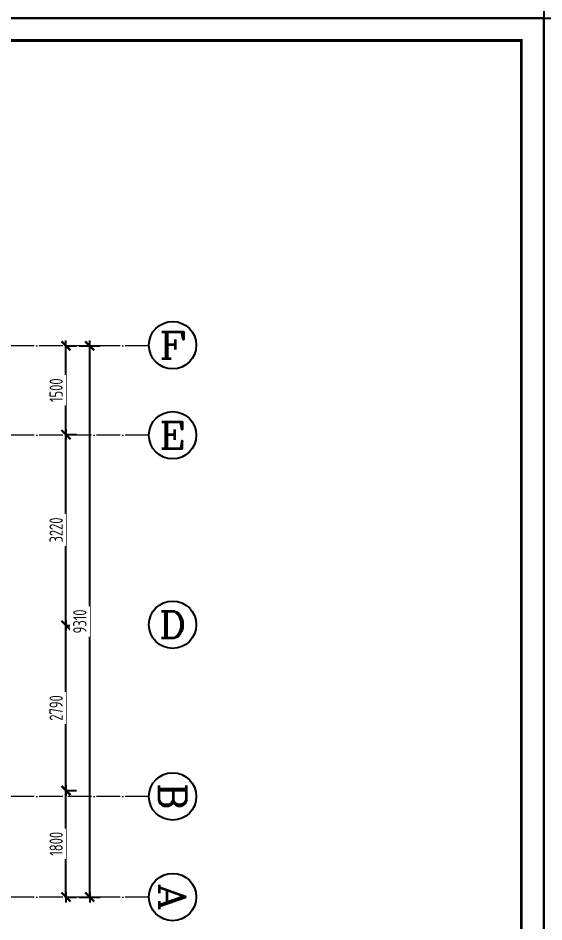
# Model space of a CAD drawing. Header units: inches. Extents: x -50945 to 250244, y -404780 to 18493.
# Drawn here: x 114229 to 123108, y -307663 to -292400 of the extents above; entities that cross this region are included whole.
import ezdxf
from ezdxf.enums import TextEntityAlignment as Align

# ---------------------------------------------------------------- set-up
doc = ezdxf.new("R2010")
doc.units = ezdxf.units.IN
doc.header["$MEASUREMENT"] = 0
doc.linetypes.add('DOTE', pattern=[2.42, 2, -0.2, 0.02, -0.2])
for name, color, linetype in [('15开关布置图-YJ', 2, 'Continuous'), ('AXIS', 1, 'Continuous'), ('AXIS_TEXT', 7, 'Continuous'), ('A图框', 7, 'Continuous'), ('D-ARCHI', 250, 'Continuous'), ('外标注', 50, 'Continuous')]:
    doc.layers.add(name, color=color, linetype=linetype)
doc.styles.add('_TCH_AXIS', font='COMPLEX', dxfattribs={"bigfont": 'GBCBIG'})
doc.styles.add('COMPLEX', font='COMPLEX')
doc.styles.add('HBA-DIMT', font='ARCHS.SHX', dxfattribs={"width": 0.8})
doc.dimstyles.new('HBA_40', dxfattribs={"dimscale": 50, "dimtxt": 2.5, "dimasz": 0.1, "dimexe": 2, "dimexo": 2.5, "dimgap": 0.6, "dimtad": 1, "dimdec": 0, "dimrnd": 5, "dimzin": 0, "dimtxsty": 'HBA-DIMT', "dimblk": 'HBA_DIMENSION_TICK', "dimblk1": 'HBA_DIMENSION_TICK', "dimblk2": 'HBA_DIMENSION_TICK', "dimcen": 0.125, "dimclrd": 44, "dimclre": 44, "dimclrt": 2, "dimadec": 0, "dimazin": 0, "dimtfac": 1, "dimtdec": 0, "dimtix": 1, "dimtmove": 1, "dimatfit": 3, "dimldrblk": 'HBA_Leader_Dot', "dimfxl": 0, "dimtvp": 1, "dimtfill": 1, "dimtolj": 1, "dimtzin": 0, "dimarcsym": 0})

# ---------------------------------------------------------------- blocks, each defined once
blk = doc.blocks.new('gegeg')
at = {"layer": 'A图框'}
blk.add_lwpolyline([(162587, -39218), (162587, -60008), (133187, -60008), (133187, -39218)], close=True, dxfattribs=at)
at = {"layer": 'A图框', "const_width": 42}
blk.add_lwpolyline([(133537, -40125), (133537, -39568), (162237, -39568), (162237, -57908)], dxfattribs=at)
blk = doc.blocks.new('HBA_DIMENSION_TICK')
at = {"color": 0, "linetype": 'ByBlock'}
for p, q in [((-10, 0), (0, 0)), ((0, 0), (10, 0))]:
    blk.add_line(p, q, dxfattribs=at)
at = {"color": 50, "linetype": 'ByBlock'}
blk.add_solid([(-10, -7), (-7, -10), (7, 10), (10, 7)], dxfattribs=at)
blk = doc.blocks.new('*D714')
at = {"layer": 'Defpoints', "color": 0, "transparency": 16777216}
for p in [(114797, -305445), (115038, -305445), (114797, -307243)]:
    blk.add_point(p, dxfattribs=at)
at = {"layer": '外标注', "color": 44, "lineweight": -2, "transparency": 16777216}
for p, q in [((115022, -305445), (115218, -305445)), ((115038, -307234), (115038, -305454)), ((115022, -307243), (115218, -307243))]:
    blk.add_line(p, q, dxfattribs=at)
at = {"layer": '外标注', "color": 44, "lineweight": -2, "transparency": 16777216, "xscale": 9, "yscale": 9, "zscale": 9}
for p, rotation in [((115038, -305445), 90), ((115038, -307243), 270)]:
    blk.add_blockref('HBA_DIMENSION_TICK', p, dxfattribs=dict(at, rotation=rotation))
at = {"layer": '外标注', "color": 2, "transparency": 16777216, "insert": (114872, -306344), "char_height": 225, "attachment_point": 5, "rotation": 90, "style": 'HBA-DIMT', "bg_fill": 3, "box_fill_scale": 1.25, "bg_fill_color": 256, "bg_fill_true_color": 13158600, "bg_fill_transparency": 0}
blk.add_mtext('\\A1;1800', dxfattribs=at)
blk = doc.blocks.new('HBA_Leader_Dot')
at = {"color": 0, "linetype": 'ByBlock'}
blk.add_line((-5, 0), (-10, 0), dxfattribs=at)
at = {"color": 0, "linetype": 'ByBlock', "const_width": 5}
blk.add_lwpolyline([(-2.5, 0, 1), (2.5, 0, 1)], format="xyb", close=True, dxfattribs=at)
blk = doc.blocks.new('*D715')
at = {"layer": 'Defpoints', "color": 0, "transparency": 16777216}
for p in [(114797, -302655), (115038, -302655), (114797, -305445)]:
    blk.add_point(p, dxfattribs=at)
at = {"layer": '外标注', "color": 44, "lineweight": -2, "transparency": 16777216}
for p, q in [((115022, -302655), (115218, -302655)), ((115038, -305436), (115038, -302664)), ((115022, -305445), (115218, -305445))]:
    blk.add_line(p, q, dxfattribs=at)
at = {"layer": '外标注', "color": 44, "lineweight": -2, "transparency": 16777216, "xscale": 9, "yscale": 9, "zscale": 9}
for p, rotation in [((115038, -302655), 90), ((115038, -305445), 270)]:
    blk.add_blockref('HBA_DIMENSION_TICK', p, dxfattribs=dict(at, rotation=rotation))
at = {"layer": '外标注', "color": 2, "transparency": 16777216, "insert": (114872, -304050), "char_height": 225, "attachment_point": 5, "rotation": 90, "style": 'HBA-DIMT', "bg_fill": 3, "box_fill_scale": 1.25, "bg_fill_color": 256, "bg_fill_true_color": 13158600, "bg_fill_transparency": 0}
blk.add_mtext('\\A1;2790', dxfattribs=at)
blk = doc.blocks.new('*D716')
at = {"layer": 'Defpoints', "color": 0, "transparency": 16777216}
for p in [(114797, -299435), (115038, -299435), (114797, -302655)]:
    blk.add_point(p, dxfattribs=at)
at = {"layer": '外标注', "color": 44, "lineweight": -2, "transparency": 16777216}
for p, q in [((115022, -299435), (115218, -299435)), ((115038, -302646), (115038, -299444)), ((115022, -302655), (115218, -302655))]:
    blk.add_line(p, q, dxfattribs=at)
at = {"layer": '外标注', "color": 44, "lineweight": -2, "transparency": 16777216, "xscale": 9, "yscale": 9, "zscale": 9}
for p, rotation in [((115038, -299435), 90), ((115038, -302655), 270)]:
    blk.add_blockref('HBA_DIMENSION_TICK', p, dxfattribs=dict(at, rotation=rotation))
at = {"layer": '外标注', "color": 2, "transparency": 16777216, "insert": (114872, -301045), "char_height": 225, "attachment_point": 5, "rotation": 90, "style": 'HBA-DIMT', "bg_fill": 3, "box_fill_scale": 1.25, "bg_fill_color": 256, "bg_fill_true_color": 13158600, "bg_fill_transparency": 0}
blk.add_mtext('\\A1;3220', dxfattribs=at)
blk = doc.blocks.new('*D717')
at = {"layer": 'Defpoints', "color": 0, "transparency": 16777216}
for p in [(114797, -297934), (115038, -297934), (114797, -299435)]:
    blk.add_point(p, dxfattribs=at)
at = {"layer": '外标注', "color": 44, "lineweight": -2, "transparency": 16777216}
for p, q in [((115022, -297934), (115218, -297934)), ((115038, -299426), (115038, -297943)), ((115022, -299435), (115218, -299435))]:
    blk.add_line(p, q, dxfattribs=at)
at = {"layer": '外标注', "color": 44, "lineweight": -2, "transparency": 16777216, "xscale": 9, "yscale": 9, "zscale": 9}
for p, rotation in [((115038, -297934), 90), ((115038, -299435), 270)]:
    blk.add_blockref('HBA_DIMENSION_TICK', p, dxfattribs=dict(at, rotation=rotation))
at = {"layer": '外标注', "color": 2, "transparency": 16777216, "insert": (114872, -298684), "char_height": 225, "attachment_point": 5, "rotation": 90, "style": 'HBA-DIMT', "bg_fill": 3, "box_fill_scale": 1.25, "bg_fill_color": 256, "bg_fill_true_color": 13158600, "bg_fill_transparency": 0}
blk.add_mtext('\\A1;1500', dxfattribs=at)
blk = doc.blocks.new('*D718')
at = {"layer": 'Defpoints', "color": 0, "transparency": 16777216}
for p in [(115038, -297934), (115438, -297934), (115038, -307243)]:
    blk.add_point(p, dxfattribs=at)
at = {"layer": '外标注', "color": 44, "lineweight": -2, "transparency": 16777216}
for p, q in [((115263, -297934), (115618, -297934)), ((115438, -307234), (115438, -297943)), ((115263, -307243), (115618, -307243))]:
    blk.add_line(p, q, dxfattribs=at)
at = {"layer": '外标注', "color": 44, "lineweight": -2, "transparency": 16777216, "xscale": 9, "yscale": 9, "zscale": 9}
for p, rotation in [((115438, -297934), 90), ((115438, -307243), 270)]:
    blk.add_blockref('HBA_DIMENSION_TICK', p, dxfattribs=dict(at, rotation=rotation))
at = {"layer": '外标注', "color": 2, "transparency": 16777216, "insert": (115272, -302589), "char_height": 225, "attachment_point": 5, "rotation": 90, "style": 'HBA-DIMT', "bg_fill": 3, "box_fill_scale": 1.25, "bg_fill_color": 256, "bg_fill_true_color": 13158600, "bg_fill_transparency": 0}
blk.add_mtext('\\A1;9310', dxfattribs=at)
blk = doc.blocks.new('_AXISO')
blk.add_circle((0, 0), 0.5)
at = {"layer": 'AXIS_TEXT', "style": 'COMPLEX', "width": 1.041667}
blk.add_attdef('A', text='', height=0.56, dxfattribs=at).set_placement((-0.25, -0.28), (0.25, -0.28), align=Align.FIT)

msp = doc.modelspace()

# ---------------------------------------------------------------- block references
at = {"layer": '15开关布置图-YJ', "color": 2, "xscale": 1.081091401797356, "yscale": 1.081091401797356, "zscale": 1.081091401797356}
for p in [(-52664.31, -227526.41), (-20880.44, -250002.3)]:
    msp.add_blockref('gegeg', p, dxfattribs=at)
at = {"layer": 'AXIS'}
ref = msp.add_blockref('_AXISO', (116838.45, -297924.27), dxfattribs=dict(at, xscale=800, yscale=800, zscale=800))
ref.add_attrib('A', 'F', dxfattribs={"layer": 'AXIS_TEXT', "height": 452.55, "style": '_TCH_AXIS', "width": 1.3125}).set_placement((116612.18, -298150.54), (117064.73, -298150.54), align=Align.FIT)
ref = msp.add_blockref('_AXISO', (116838.45, -299444.51), dxfattribs=dict(at, xscale=800, yscale=800, zscale=800))
ref.add_attrib('A', 'E', dxfattribs={"layer": 'AXIS_TEXT', "height": 452.55, "style": '_TCH_AXIS', "width": 1.3125}).set_placement((116612.18, -299670.78), (117064.73, -299670.78), align=Align.FIT)
ref = msp.add_blockref('_AXISO', (116838.45, -302644.28), dxfattribs=dict(at, xscale=800, yscale=800, zscale=800))
ref.add_attrib('A', 'D', dxfattribs={"layer": 'AXIS_TEXT', "height": 452.55, "style": '_TCH_AXIS', "width": 1.235294}).set_placement((116612.18, -302870.55), (117064.73, -302870.55), align=Align.FIT)
ref = msp.add_blockref('_AXISO', (116838.45, -305544.51), dxfattribs=dict(at, xscale=800, yscale=800, zscale=800, rotation=270))
ref.add_attrib('A', 'B', dxfattribs={"layer": 'AXIS_TEXT', "height": 452.55, "rotation": 270, "style": '_TCH_AXIS', "width": 1.235294}).set_placement((116612.18, -305318.23), (116612.18, -305770.78), align=Align.FIT)
ref = msp.add_blockref('_AXISO', (116838.45, -307242.84), dxfattribs=dict(at, xscale=800, yscale=800, zscale=800, rotation=270))
ref.add_attrib('A', 'A', dxfattribs={"layer": 'AXIS_TEXT', "height": 452.55, "rotation": 270, "style": '_TCH_AXIS', "width": 1.166667}).set_placement((116612.18, -307016.57), (116612.18, -307469.12), align=Align.FIT)

# ---------------------------------------------------------------- dimensions: what is measured, and where the dimension line sits
at = {"layer": '外标注'}
dim = msp.add_linear_dim(base=(115038.45, -305444.51), p1=(114796.67, -307242.84), p2=(114796.67, -305444.51), angle=270, dimstyle='HBA_40', override={"dimscale": 90, "dimfxl": 200, "dimfxlon": 1}, dxfattribs=at)
dim.commit()
dim.dimension.update_dxf_attribs({"geometry": '*D714', "text_midpoint": (114871.95, -306343.68)})

# ---------------------------------------------------------------- next in the draw order: dimensions: what is measured, and where the dimension line sits
dim = msp.add_linear_dim(base=(115038.45, -302654.51), p1=(114796.67, -305444.51), p2=(114796.67, -302654.51), angle=270, dimstyle='HBA_40', override={"dimscale": 90, "dimfxl": 200, "dimfxlon": 1}, dxfattribs=at)
dim.commit()
dim.dimension.update_dxf_attribs({"geometry": '*D715', "text_midpoint": (114871.95, -304049.51)})

# ---------------------------------------------------------------- next in the draw order: dimensions: what is measured, and where the dimension line sits
dim = msp.add_linear_dim(base=(115038.45, -299434.51), p1=(114796.67, -302654.51), p2=(114796.67, -299434.51), angle=270, dimstyle='HBA_40', override={"dimscale": 90, "dimfxl": 200, "dimfxlon": 1}, dxfattribs=at)
dim.commit()
dim.dimension.update_dxf_attribs({"geometry": '*D716', "text_midpoint": (114871.95, -301044.51)})

# ---------------------------------------------------------------- next in the draw order: dimensions: what is measured, and where the dimension line sits
dim = msp.add_linear_dim(base=(115038.45, -297934.27), p1=(114796.67, -299434.51), p2=(114796.67, -297934.27), angle=270, dimstyle='HBA_40', override={"dimscale": 90, "dimfxl": 200, "dimfxlon": 1}, dxfattribs=at)
dim.commit()
dim.dimension.update_dxf_attribs({"geometry": '*D717', "text_midpoint": (114871.95, -298684.39)})

# ---------------------------------------------------------------- next in the draw order: dimensions: what is measured, and where the dimension line sits
dim = msp.add_linear_dim(base=(115438.45, -297934.27), p1=(115038.45, -307242.84), p2=(115038.45, -297934.27), angle=90, dimstyle='HBA_40', override={"dimscale": 90, "dimfxl": 200, "dimfxlon": 1}, dxfattribs=at)
dim.commit()
dim.dimension.update_dxf_attribs({"geometry": '*D718', "text_midpoint": (115271.95, -302588.55)})

# ---------------------------------------------------------------- next in the draw order: linework, layer by layer
at = {"layer": 'D-ARCHI', "color": 251, "linetype": 'DOTE', "lineweight": 5, "ltscale": 200}
for p, q in [((116438.45, -297934.27), (96111.19, -297934.27)), ((116438.45, -299444.51), (96098.45, -299444.51)), ((116438.45, -305544.51), (96111.19, -305544.51)), ((116438.45, -307242.84), (96111.19, -307242.84))]:
    msp.add_line(p, q, dxfattribs=at)

# ---------------------------------------------------------------- next in the draw order: block references
at = {"layer": '15开关布置图-YJ', "color": 2, "xscale": 1.081091401797356, "yscale": 1.081091401797356, "zscale": 1.081091401797356}
msp.add_blockref('gegeg', (-52664.53, -250002.3), dxfattribs=at)

doc.saveas('drawing.dxf')
